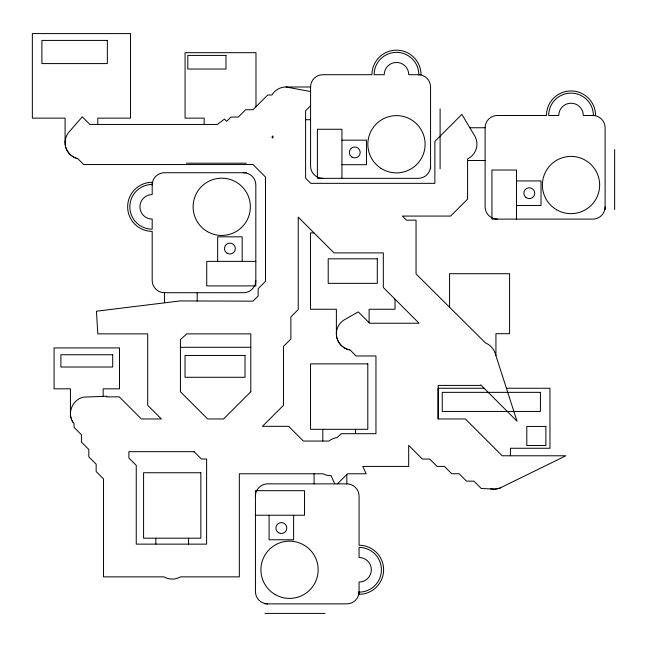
<?xml version="1.0" encoding="UTF-8"?>
<svg xmlns="http://www.w3.org/2000/svg" width="647" height="647" viewBox="0 0 647 647"><rect width="100%" height="100%" fill="white"/><g stroke="black" fill="none" stroke-linecap="round" stroke-linejoin="round"><path stroke-width="0.97" d="M310.576 105.793L305.602 110.766L305.602 178.208L310.746 183.344L434.865 183.344L434.865 141.386L461.853 114.398L474.607 135.708A16.361 16.361 0 0 1 468.978 158.151L467.587 158.895L467.587 199.122L450.644 216.074L402.369 216.074L406.462 220.158L416.045 220.158L416.045 273.924L485.573 343.023A16.361 16.361 0 0 1 495.141 353.23L517.01 421.165L480.681 384.836L480.09 385.418L438.14 385.418L438.14 418.965L465.371 418.965L502.185 455.779L565.842 455.779L499.808 488.121L495.109 489.124L481.263 488.501L473.903 481.142L466.536 481.142L459.176 473.774L451.808 473.774L444.449 466.414L437.089 466.414L429.721 459.055L422.362 459.055L408.686 445.379L408.686 466.414L362.797 466.414L366.121 473.774L347.56 473.774L337.467 483.867M500.802 487.692L500.066 488.008M499.314 488.283L498.546 488.525M497.769 488.72L496.985 488.889M496.192 489.003L495.392 489.092M334.774 483.867L331.062 475.658L327.026 475.327L322.796 473.774L239.333 473.774L239.333 576.857L180.481 576.857L179.09 577.585A16.361 16.361 0 0 1 165.098 577.48L163.966 576.857L103.528 576.857L103.528 478.917L96.16 471.558L96.16 464.19L88.801 456.831L88.801 449.463L81.433 442.103L81.433 434.744L74.073 427.376L74.073 423.648C65.436 413.983 73.24 396.854 86.205 397.015L106.795 396.271L106.795 396.902L119.266 396.837L141.394 418.965L161.378 418.965L147.702 405.289L147.702 333.876L97.834 333.876L96.435 311.207L180.141 300.92L253.009 301.154L258.153 296.011L258.153 288.651L265.513 281.291L265.513 177.035L253.009 164.532L83.657 164.532L77.753 158.62C70.329 157.027 64.732 149.764 65.08 142.186A16.361 16.361 0 0 1 69.108 131.923L82.258 116.848L89.852 124.442L217.432 124.442L224.412 119.105L226.652 121.345L230.922 117.075L238.282 117.075L245.65 109.715L253.009 109.715L267.737 94.988L271.983 94.988L272.436 94.244A16.353 16.353 0 0 1 286.031 86.981L310.576 91.567M494.591 489.132L493.79 489.148M286.031 86.989L310.576 86.981A12.269 12.269 0 0 1 322.845 74.712L371.936 74.712A24.546 24.546 0 0 1 396.474 50.167A24.546 24.546 0 0 1 421.019 74.712L408.75 74.712A12.269 12.269 0 0 0 396.474 62.444A12.269 12.269 0 0 0 384.205 74.712L374.112 74.712A22.362 22.362 0 0 1 396.474 52.35A22.362 22.362 0 0 1 418.835 74.712M305.602 119.711L310.576 119.711M469.843 127.75L485.113 127.75A12.269 12.269 0 0 1 497.389 115.481L546.472 115.481A24.546 24.546 0 0 1 571.018 90.936A24.546 24.546 0 0 1 595.563 115.481L583.287 115.481A12.269 12.269 0 0 0 571.018 103.205A12.269 12.269 0 0 0 558.749 115.481L548.656 115.481A22.362 22.362 0 0 1 571.018 93.119A22.362 22.362 0 0 1 593.38 115.481M341.931 140.164L366.477 140.164L366.477 164.702L341.931 164.702M467.587 160.48L485.113 160.48M186.279 163.19L246.272 163.19M246.272 172.733L164.467 172.733A12.269 12.269 0 0 0 152.191 185.002M516.476 180.934L541.021 180.934L541.021 205.471L516.476 205.471M314.021 232.904L310.479 232.904L310.479 309.258L336.383 309.258L336.391 333.998M255.824 261.364L206.733 261.364L206.733 285.901L255.824 285.901L255.824 185.002A12.269 12.269 0 0 0 243.547 172.733M152.191 184.46A22.362 22.362 0 0 0 129.829 206.822A22.362 22.362 0 0 0 152.191 229.184L152.191 219.09A12.269 12.269 0 0 1 139.922 206.822A12.269 12.269 0 0 1 152.191 194.545L152.191 182.276A24.546 24.546 0 0 0 127.645 206.822A24.546 24.546 0 0 0 152.191 231.367L152.191 280.45A12.269 12.269 0 0 0 164.467 292.719L243.547 292.719A12.269 12.269 0 0 0 255.824 280.45M180.432 347.285L250.785 347.285M484.102 388.257L438.165 388.257L438.165 418.965M506.415 388.257L549.974 388.257L549.974 448.258L510.434 448.258L510.434 455.779M359.069 592.134A22.362 22.362 0 0 0 381.431 569.772A22.362 22.362 0 0 0 359.069 547.411L359.069 557.496A12.269 12.269 0 0 1 371.346 569.772A12.269 12.269 0 0 1 359.069 582.041L359.069 594.31A24.546 24.546 0 0 0 383.614 569.772A24.546 24.546 0 0 0 359.069 545.227L359.069 496.136A12.269 12.269 0 0 0 346.8 483.867L267.712 483.867A12.269 12.269 0 0 0 255.444 496.136M255.444 515.23L304.527 515.23L304.527 490.685L255.444 490.685L255.444 591.584A12.269 12.269 0 0 0 267.712 603.861M264.987 603.861L346.8 603.861A12.269 12.269 0 0 0 359.069 591.584M264.987 613.405L324.98 613.405M492.99 489.108L492.189 489.043M349.752 349.881L348.968 349.703M491.397 488.922L490.604 488.776M77.228 158.475L76.459 158.256M348.191 349.509L347.431 349.259M75.699 157.981L74.955 157.69M346.671 348.984L345.935 348.66M74.227 157.35L73.515 156.986M345.215 348.321L344.511 347.924M72.828 156.574L72.149 156.137M343.824 347.512L343.169 347.051M342.522 346.566L341.915 346.048M71.502 155.66L70.871 155.159M341.325 345.506L340.767 344.924M70.28 154.625L69.698 154.067M340.233 344.333L339.74 343.694M69.164 153.468L68.639 152.862M339.263 343.056L338.834 342.376M68.161 152.215L67.709 151.56M73.192 422.459L72.925 422.022M338.421 341.689L338.058 340.969M67.296 150.872L66.9 150.169M72.383 421.116L72.149 420.623M337.718 340.241L337.427 339.497M66.56 149.441L66.237 148.705M71.68 419.628L71.51 419.151M337.16 338.737L336.941 337.969M65.97 147.953L65.719 147.192M71.138 418.116L71.016 417.622M336.747 337.184L336.61 336.4M65.525 146.408L65.355 145.632M70.749 416.563L70.669 416.053M336.497 335.599L336.432 334.798M65.234 144.831L65.145 144.038M70.515 415.01L70.483 414.46M65.104 143.238L65.072 118.134L32.35 118.134L32.35 33.595L130.524 33.595L130.524 118.134L97.802 118.134L97.802 124.442M70.434 413.368L70.434 388.823L54.073 388.823L54.073 347.916L119.517 347.916L119.517 388.823L103.156 388.823L103.156 396.409M614.65 149.57L614.65 209.563M605.107 209.563L605.107 127.75A12.269 12.269 0 0 0 592.83 115.481M516.476 219.107L516.476 170.024L491.93 170.024L491.93 219.107L592.83 219.107A12.269 12.269 0 0 0 605.107 206.838M495.934 355.672L495.934 333.698L509.569 333.698L509.569 273.705L449.568 273.705L449.568 307.446M485.113 127.75L485.113 206.838A12.269 12.269 0 0 0 497.389 219.107M440.106 108.801L440.106 168.794M430.562 168.794L430.562 86.981A12.269 12.269 0 0 0 418.294 74.712M395.018 299.173L395.018 309.258L369.113 309.258L369.113 322.707M355.535 429.309L355.535 433.692M346.8 474.534L346.8 483.867M341.931 178.337L341.931 129.254L317.394 129.254L317.394 178.337L418.294 178.337A12.269 12.269 0 0 0 430.562 166.069M322.804 429.309L322.804 441.052M314.078 473.774L314.078 483.867M310.576 86.981L310.576 166.069A12.269 12.269 0 0 0 322.845 178.337M293.625 515.23L293.625 539.776L269.079 539.776L269.079 515.23M255.977 106.747L255.977 52.682L185.074 52.682L185.074 118.134L204.161 118.134L204.161 124.442M242.188 261.364L242.188 236.818L217.643 236.818L217.643 261.364M197.189 292.719L197.189 301.154M188.576 538.199L188.576 544.135M164.467 292.719L164.467 302.804M155.854 538.199L155.854 544.135M336.432 332.59C335.664 340.759 341.94 348.765 350.059 349.938L356.093 355.971L375.956 355.971L375.956 433.692L341.365 433.692L337.055 437.623A16.361 16.361 0 0 0 329.655 440.534L329.008 441.052L303.378 441.052L288.651 426.324L262.472 426.324L283.515 405.289L283.515 346.388L290.875 339.02L290.875 316.933L298.235 309.565L298.235 217.125L334.006 252.888L383.323 252.888L383.323 287.478L419.086 323.241L369.647 323.241L358.276 311.878L344.689 319.561A16.361 16.361 0 0 0 336.432 332.59M272.88 136.129L271.886 137.124L272.88 138.118L272.88 136.129M250.785 391.734L223.555 418.965L207.663 418.965L180.432 391.734L180.432 339.562L186.789 333.876L250.785 333.876L250.785 391.734M107.345 40.413L41.893 40.413L41.893 63.592L107.345 63.592L107.345 40.413M225.981 55.407L187.8 55.407L187.8 69.043L225.981 69.043L225.981 55.407M377.29 258.808L328.207 258.808L328.207 283.354L377.29 283.354L377.29 258.808M112.699 354.734L60.891 354.734L60.891 367.011L112.699 367.011L112.699 354.734M245.019 355.462L185.026 355.462L185.026 377.282L245.019 377.282L245.019 355.462M367.803 363.857L310.536 363.857L310.536 429.309L367.803 429.309L367.803 363.857M540.431 392.349L442.257 392.349L442.257 411.435L540.431 411.435L540.431 392.349M545.882 426.438L526.795 426.438L526.795 445.524L545.882 445.524L545.882 426.438M194.108 451.687L128.89 451.687L128.89 458.003L136.25 465.363L136.25 544.135L206.611 544.135L206.611 459.038L201.427 459.014L194.108 451.687M200.845 472.747L143.577 472.747L143.577 538.199L200.845 538.199L200.845 472.747M278.622 532.772A5.451 5.451 0 0 0 286.807 528.049A5.451 5.451 0 0 0 278.622 523.326A5.451 5.451 0 0 0 278.622 532.772M275.218 594.569A28.638 28.638 0 0 0 318.162 569.772A28.638 28.638 0 0 0 275.218 544.976A28.638 28.638 0 0 0 275.218 594.569M352.025 157.156A5.451 5.451 0 0 0 360.209 152.433A5.451 5.451 0 0 0 352.025 147.71A5.451 5.451 0 0 0 352.025 157.156M381.091 168.406A28.638 28.638 0 0 0 425.087 145.502A28.638 28.638 0 0 0 383.25 118.854A28.638 28.638 0 0 0 381.091 168.406M526.116 197.634A5.451 5.451 0 0 0 534.721 193.736A5.451 5.451 0 0 0 527.038 188.237A5.451 5.451 0 0 0 526.116 197.634M556.703 209.822A28.638 28.638 0 0 0 599.648 185.018A28.638 28.638 0 0 0 556.703 160.221A28.638 28.638 0 0 0 556.703 209.822M227.186 253.268A5.451 5.451 0 0 0 235.371 248.545A5.451 5.451 0 0 0 227.186 243.822A5.451 5.451 0 0 0 227.186 253.268M207.412 231.618A28.638 28.638 0 0 0 250.365 206.822A28.638 28.638 0 0 0 207.412 182.025A28.638 28.638 0 0 0 207.412 231.618"/></g></svg>
